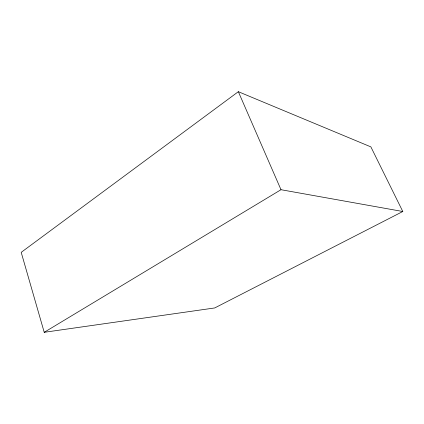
<?xml version="1.0" encoding="UTF-8"?>
<svg xmlns="http://www.w3.org/2000/svg" width="424" height="424" viewBox="0 0 424 424"><rect width="100%" height="100%" fill="white"/><g stroke="black" fill="none" stroke-linecap="round" stroke-linejoin="round"><path stroke-width="0.64" d="M238.341 91.695L21.2 252.349L44.223 332.305L214.73 307.946L402.8 211.507L370.873 146.884L238.341 91.695L280.995 189.708L402.8 211.507M44.223 332.305L280.995 189.708"/></g></svg>
